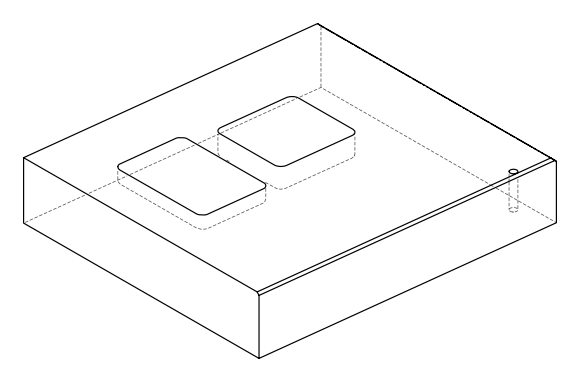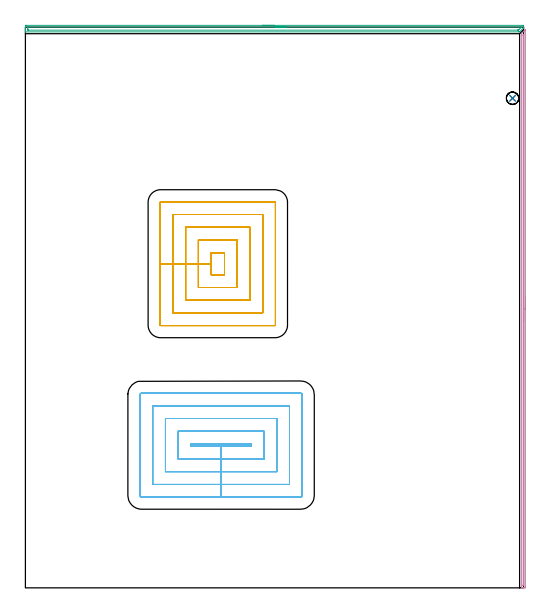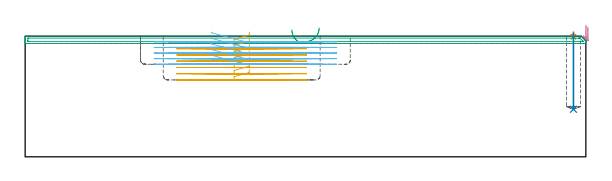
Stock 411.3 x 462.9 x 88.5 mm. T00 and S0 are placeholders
(PLAN: 6 operations, 3 tool changes, 46.4 min)
(1 SPOT_DRILL | STEP1POCKET | NXT0321_9005460120000 | 0.03 min | 3 mm3)
(2 DRILL_BLIND_HOLE_INTO_CENTER | STEP1POCKET | NXT0301_074 | 0.22 min | 4335 mm3)
(3 AREA_MILL | FG_CHAMFER_SURFACE | UGT0205_001 | 6.76 min | 5998 mm3)
(4 AREA_MILL_1 | FG_CHAMFER_SURFACE_1 | UGT0205_001 | 7.49 min | 2494 mm3)
(5 MILL_RECTANGULAR_POCKET | POCKET_RECTANGULAR_STRAIGHT | UGT0201_095 | Follow Part, ap 5, ae 75% | 17.31 min | 447477 mm3)
(6 MILL_RECTANGULAR_POCKET_1 | POCKET_RECTANGULAR_STRAIGHT_1 | UGT0201_095 | Follow Part, ap 5, ae 75% | 14.56 min | 332268 mm3)
(TOOL NXT0321_9005460120000 | NC Spot Drill, 142deg, 12mm, Carbide, Uncoated | D12 PA142 FL30 Z2)
(TOOL NXT0301_074 | Carbide Drill 10.3mm [860.1-1030-031A1-MM 2214] | D10.3 PA140 FL55 Z2)
(TOOL UGT0205_001 | Chamfer Mill 20 x 3 x 45 deg. | D20 FL50 Z2)
(TOOL UGT0201_095 | End mill 20 mm | D20 R3 FL38 Z4)
(OP 1 SPOT_DRILL)
G17 G21 G94 G90
T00 M6
G54
G17 G0 G90 X402.2 Y404.2 S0 M3
G43 Z98.5 H0
G94 G81 G98 Z88.057 F250. R91.5
G80
M5
M2
(OP 2 DRILL_BLIND_HOLE_INTO_CENTER)
G17 G21 G94 G90
T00 M6
G54
G17 G0 G90 X402.2 Y404.2 S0 M3
G43 Z98.5 H1
G94 G81 G98 Z34.9 F250. R90.5
G80
M5
M2
(OP 3 AREA_MILL)
G17 G21 G94 G90
T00 M6
G54
G17 G0 G90 X195.65 Y464.4 S1061 M3
G43 Z98.5 H0
Z93.1
G94 G1 X195.688 Z92.228 F250.
X195.802 Z91.364
X195.991 Z90.512
X196.253 Z89.68
X196.587 Z88.874
X196.99 Z88.1
X197.458 Z87.364
X197.99 Z86.672
X198.579 Z86.029
X199.222 Z85.44
X199.914 Z84.908
X200.65 Z84.44
X201.424 Z84.037
X202.23 Z83.703
X203.062 Z83.441
X203.913 Z83.252
X204.778 Z83.138
X205.65 Z83.1
X410.929
X411.128 Y464.396 Z83.104
X411.297 Y464.391 Z83.105
X411.3 Y464.25 Z83.247
Y463.91 Z83.585
Y463.23 Z84.269
Y462.822 Z84.677
Y462.482 Z85.012
X411.298 Y462.311 Z85.181
X411.294 Y462.291 Z85.201
X411.142 Y462.142 Z85.357
X408.001 Y459.001 Z88.499
X407.108 Y459. Z88.5
X0.171
X0.008 Y459.003 Z88.488
X0. Y459.018 Z88.472
Y459.376 Z88.123
Y459.694 Z87.805
Y460.374 Z87.121
Y461.598 Z85.899
Y462.142 Z85.352
Y462.754 Z84.741
Y463.026 Z84.469
Y463.638 Z83.858
X0.003 Y463.91 Z83.585
X0.009 Y464.391 Z83.105
X0.13 Y464.394 Z83.103
X0.618 Y464.4 Z83.1
X205.65
Y462.986 Z84.514
X408.936 Y462.985 Z84.515
X409.278 Y462.979 Z84.521
X409.29 Y462.894 Z84.606
Y462.762 Z84.738
X409.231 Y462.693 Z84.807
X409.093 Y462.549 Z84.951
X408.895 Y462.345 Z85.155
X407.46 Y460.91 Z86.59
X407.108 Y460.56 Z86.94
X407.011 Y460.47 Z87.03
X406.956 Y460.421 Z87.079
X406.854 Y460.419 Z87.081
X406.641 Y460.416 Z87.084
X406.215 Y460.414 Z87.086
X406.174
X2.364 Y460.415 Z87.085
X2.01 Y460.422 Z87.078
X2.007 Y460.535 Z86.965
X2.001 Y460.773 Z86.727
Y462.142 Z85.358
X2.002 Y462.541 Z84.959
X2.01 Y462.944 Z84.556
X2.015 Y462.98 Z84.52
X2.033 Y462.982 Z84.518
X2.086 Y462.984 Z84.516
X2.192 Y462.985 Z84.515
X2.405 Y462.986 Z84.514
X205.65
X206.522 Z84.552
X207.386 Z84.666
X208.238 Z84.855
X209.07 Z85.117
X209.876 Z85.451
X210.65 Z85.854
X211.386 Z86.323
X212.078 Z86.854
X212.721 Z87.443
X213.31 Z88.086
X213.841 Z88.778
X214.31 Z89.514
X214.713 Z90.288
X215.047 Z91.094
X215.309 Z91.926
X215.498 Z92.778
X215.612 Z93.643
X215.65 Z94.514
G0 Z98.5
M5
M2
(OP 4 AREA_MILL_1)
G17 G21 G94 G90
T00 M6
G54
G17 G0 G90 X412.8 Y240.4 S1061 M3
G43 Z98.5 H0
Z95.2
G94 G1 Y240.362 Z94.328 F250.
Y240.248 Z93.463
Y240.059 Z92.612
Y239.797 Z91.78
Y239.463 Z90.974
Y239.06 Z90.2
Y238.592 Z89.464
Y238.06 Z88.772
Y237.471 Z88.129
Y236.828 Z87.54
Y236.136 Z87.008
Y235.4 Z86.54
Y234.626 Z86.137
Y233.82 Z85.803
Y232.988 Z85.541
Y232.136 Z85.352
Y231.272 Z85.238
Y230.4 Z85.2
Y0.628
X412.797 Y0.283
X412.792 Y0.01 Z85.203
X412.46 Y0. Z85.534
X411.94 Z86.057
X411.587 Z86.409
X411.067 Z86.929
X410.713 Z87.281
X409.775 Z88.225
X409.636 Y0.002 Z88.356
X409.502 Y0.01 Z88.488
X409.5 Y0.181 Z88.5
Y457.49
X409.502 Y457.498 Z88.498
X409.504 Y457.504 Z88.495
X411.587 Y459.589 Z86.409
X411.724 Y459.725 Z86.274
X411.883 Y459.884 Z86.115
X412.023 Y460.026 Z85.972
X412.171 Y460.172 Z85.827
X412.31 Y460.311 Z85.688
X412.46 Y460.463 Z85.535
X412.618 Y460.619 Z85.38
X412.738 Y460.74 Z85.256
X412.789 Y460.789 Z85.203
X412.797 Y460.7 Z85.2
X412.8 Y460.66
Y230.4
X411.386 Z86.614
Y2.622
X411.385 Y2.416 Z86.615
X411.384 Y2.306 Z86.616
X411.379 Y2.027 Z86.621
X411.114 Y2.006 Z86.886
X410.962 Y2.005 Z87.038
X410.929 Y2.008 Z87.071
X410.921 Y2.011 Z87.079
X410.919 Y2.023 Z87.081
X410.916 Y2.059 Z87.084
X410.914 Y2.21 Z87.086
Y2.416
Y455.702
X410.916 Y456.185 Z87.084
X410.919 Y456.386 Z87.081
X410.921 Y456.443 Z87.079
X410.943 Y456.482 Z87.057
X411.049 Y456.596 Z86.951
X411.156 Y456.702 Z86.844
X411.325 Y456.863 Z86.675
X411.379 Y456.911 Z86.621
X411.382 Y456.805 Z86.618
X411.385 Y456.596 Z86.615
Y456.39
X411.386 Y230.4 Z86.614
Y229.528 Z86.652
Y228.664 Z86.766
Y227.812 Z86.955
Y226.98 Z87.217
Y226.174 Z87.551
Y225.4 Z87.954
Y224.664 Z88.423
Y223.972 Z88.954
Y223.329 Z89.543
Y222.74 Z90.186
Y222.208 Z90.878
Y221.74 Z91.614
Y221.337 Z92.388
Y221.003 Z93.194
Y220.741 Z94.026
Y220.552 Z94.878
Y220.438 Z95.743
Y220.4 Z96.614
G0 Z98.5
M5
M2
(OP 5 MILL_RECTANGULAR_POCKET)
G17 G21 G94 G90
T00 M6
G54
G17 G0 G90 X164.4 Y268.59 S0 M3
G43 Z98.5 H0
Z91.5
G94 G1 Y276.7 Z89.327 F250.
X153.3 Z86.353
Y267.6 Z83.914
Y258.5 F500.
X164.4
Y276.7
X153.3
Y267.6
X142.8
Y248.
X174.9
Y287.2
X142.8
Y267.6
X132.3
Y237.5
X185.4
Y297.7
X132.3
Y267.6
X121.8
Y227.
X195.9
Y308.2
X121.8
Y267.6
X111.3
Y216.9
G3 X111.7 Y216.5 R0.4
G1 X206.
G3 X206.4 Y216.9 R0.4
G1 Y318.3
G3 X206. Y318.7 R0.4
G1 X111.7
G3 X111.3 Y318.3 R0.4
G1 Y267.6
Y266.6
G0 X164.4 Y268.59 Z86.914
G1 Y276.7 Z84.741 F250.
X153.3 Z81.767
Y267.6 Z79.329
Y258.5 F500.
X164.4
Y276.7
X153.3
Y267.6
X142.8
Y248.
X174.9
Y287.2
X142.8
Y267.6
X132.3
Y237.5
X185.4
Y297.7
X132.3
Y267.6
X121.8
Y227.
X195.9
Y308.2
X121.8
Y267.6
X111.3
Y216.9
G3 X111.7 Y216.5 R0.4
G1 X206.
G3 X206.4 Y216.9 R0.4
G1 Y318.3
G3 X206. Y318.7 R0.4
G1 X111.7
G3 X111.3 Y318.3 R0.4
G1 Y267.6
Y266.6
G0 X164.4 Y268.59 Z82.329
G1 Y276.7 Z80.155 F250.
X153.3 Z77.181
Y267.6 Z74.743
Y258.5 F500.
X164.4
Y276.7
X153.3
Y267.6
X142.8
Y248.
X174.9
Y287.2
X142.8
Y267.6
X132.3
Y237.5
X185.4
Y297.7
X132.3
Y267.6
X121.8
Y227.
X195.9
Y308.2
X121.8
Y267.6
X111.3
Y216.9
G3 X111.7 Y216.5 R0.4
G1 X206.
G3 X206.4 Y216.9 R0.4
G1 Y318.3
G3 X206. Y318.7 R0.4
G1 X111.7
G3 X111.3 Y318.3 R0.4
G1 Y267.6
Y266.6
G0 X164.4 Y268.59 Z77.743
G1 Y276.7 Z75.57 F250.
X153.3 Z72.595
Y267.6 Z70.157
Y258.5 F500.
X164.4
Y276.7
X153.3
Y267.6
X142.8
Y248.
X174.9
Y287.2
X142.8
Y267.6
X132.3
Y237.5
X185.4
Y297.7
X132.3
Y267.6
X121.8
Y227.
X195.9
Y308.2
X121.8
Y267.6
X111.3
Y216.9
G3 X111.7 Y216.5 R0.4
G1 X206.
G3 X206.4 Y216.9 R0.4
G1 Y318.3
G3 X206. Y318.7 R0.4
G1 X111.7
G3 X111.3 Y318.3 R0.4
G1 Y267.6
Y266.6
G0 X164.4 Y268.59 Z73.157
G1 Y276.7 Z70.984 F250.
X153.3 Z68.01
Y267.6 Z65.571
Y258.5 F500.
X164.4
Y276.7
X153.3
Y267.6
X142.8
Y248.
X174.9
Y287.2
X142.8
Y267.6
X132.3
Y237.5
X185.4
Y297.7
X132.3
Y267.6
X121.8
Y227.
X195.9
Y308.2
X121.8
Y267.6
X111.3
Y216.9
G3 X111.7 Y216.5 R0.4
G1 X206.
G3 X206.4 Y216.9 R0.4
G1 Y318.3
G3 X206. Y318.7 R0.4
G1 X111.7
G3 X111.3 Y318.3 R0.4
G1 Y267.6
Y266.6
G0 X164.4 Y268.59 Z68.571
G1 Y276.7 Z66.398 F250.
X153.3 Z63.424
Y267.6 Z60.986
Y258.5 F500.
X164.4
Y276.7
X153.3
Y267.6
X142.8
Y248.
X174.9
Y287.2
X142.8
Y267.6
X132.3
Y237.5
X185.4
Y297.7
X132.3
Y267.6
X121.8
Y227.
X195.9
Y308.2
X121.8
Y267.6
X111.3
Y216.9
G3 X111.7 Y216.5 R0.4
G1 X206.
G3 X206.4 Y216.9 R0.4
G1 Y318.3
G3 X206. Y318.7 R0.4
G1 X111.7
G3 X111.3 Y318.3 R0.4
G1 Y267.6
Y266.6
G0 X164.4 Y268.59 Z63.986
G1 Y276.7 Z61.813 F250.
X153.3 Z58.838
Y267.6 Z56.4
Y258.5 F500.
X164.4
Y276.7
X153.3
Y267.6
X142.8
Y248.
X174.9
Y287.2
X142.8
Y267.6
X132.3
Y237.5
X185.4
Y297.7
X132.3
Y267.6
X121.8
Y227.
X195.9
Y308.2
X121.8
Y267.6
X111.3
Y216.9
G3 X111.7 Y216.5 R0.4
G1 X206.
G3 X206.4 Y216.9 R0.4
G1 Y318.3
G3 X206. Y318.7 R0.4
G1 X111.7
G3 X111.3 Y318.3 R0.4
G1 Y267.6
Y266.6
G0 Z98.5
M5
M2
(OP 6 MILL_RECTANGULAR_POCKET_1)
G17 G21 G94 G90
T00 M6
G54
G17 G0 G90 X136.6 Y118.522 S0 M3
G43 Z98.5 H0
Z91.5
G94 G1 Y116.9 Z91.065 F250.
X161.55 Z84.38
X186.5 F500.
Y118.8
X136.6
Y116.9
X161.55
Y106.4
X197.
Y129.3
X126.1
Y106.4
X161.55
Y95.9
X207.5
Y139.8
X115.6
Y95.9
X161.55
Y85.4
X218.
Y150.3
X105.1
Y85.4
X161.55
Y74.9
X227.1
G3 X228.5 Y76.3 R1.4
G1 Y159.4
G3 X227.1 Y160.8 R1.4
G1 X96.
G3 X94.6 Y159.4 R1.4
G1 Y76.3
G3 X96. Y74.9 R1.4
G1 X161.55
X162.55
G0 X136.6 Y118.522 Z87.38
G1 Y116.9 Z86.945 F250.
X161.55 Z80.26
X186.5 F500.
Y118.8
X136.6
Y116.9
X161.55
Y106.4
X197.
Y129.3
X126.1
Y106.4
X161.55
Y95.9
X207.5
Y139.8
X115.6
Y95.9
X161.55
Y85.4
X218.
Y150.3
X105.1
Y85.4
X161.55
Y74.9
X227.1
G3 X228.5 Y76.3 R1.4
G1 Y159.4
G3 X227.1 Y160.8 R1.4
G1 X96.
G3 X94.6 Y159.4 R1.4
G1 Y76.3
G3 X96. Y74.9 R1.4
G1 X161.55
X162.55
G0 X136.6 Y118.522 Z83.26
G1 Y116.9 Z82.825 F250.
X161.55 Z76.14
X186.5 F500.
Y118.8
X136.6
Y116.9
X161.55
Y106.4
X197.
Y129.3
X126.1
Y106.4
X161.55
Y95.9
X207.5
Y139.8
X115.6
Y95.9
X161.55
Y85.4
X218.
Y150.3
X105.1
Y85.4
X161.55
Y74.9
X227.1
G3 X228.5 Y76.3 R1.4
G1 Y159.4
G3 X227.1 Y160.8 R1.4
G1 X96.
G3 X94.6 Y159.4 R1.4
G1 Y76.3
G3 X96. Y74.9 R1.4
G1 X161.55
X162.55
G0 X136.6 Y118.522 Z79.14
G1 Y116.9 Z78.705 F250.
X161.55 Z72.02
X186.5 F500.
Y118.8
X136.6
Y116.9
X161.55
Y106.4
X197.
Y129.3
X126.1
Y106.4
X161.55
Y95.9
X207.5
Y139.8
X115.6
Y95.9
X161.55
Y85.4
X218.
Y150.3
X105.1
Y85.4
X161.55
Y74.9
X227.1
G3 X228.5 Y76.3 R1.4
G1 Y159.4
G3 X227.1 Y160.8 R1.4
G1 X96.
G3 X94.6 Y159.4 R1.4
G1 Y76.3
G3 X96. Y74.9 R1.4
G1 X161.55
X162.55
G0 X136.6 Y118.522 Z75.02
G1 Y116.9 Z74.585 F250.
X161.55 Z67.9
X186.5 F500.
Y118.8
X136.6
Y116.9
X161.55
Y106.4
X197.
Y129.3
X126.1
Y106.4
X161.55
Y95.9
X207.5
Y139.8
X115.6
Y95.9
X161.55
Y85.4
X218.
Y150.3
X105.1
Y85.4
X161.55
Y74.9
X227.1
G3 X228.5 Y76.3 R1.4
G1 Y159.4
G3 X227.1 Y160.8 R1.4
G1 X96.
G3 X94.6 Y159.4 R1.4
G1 Y76.3
G3 X96. Y74.9 R1.4
G1 X161.55
X162.55
G0 Z98.5
M5
M2
